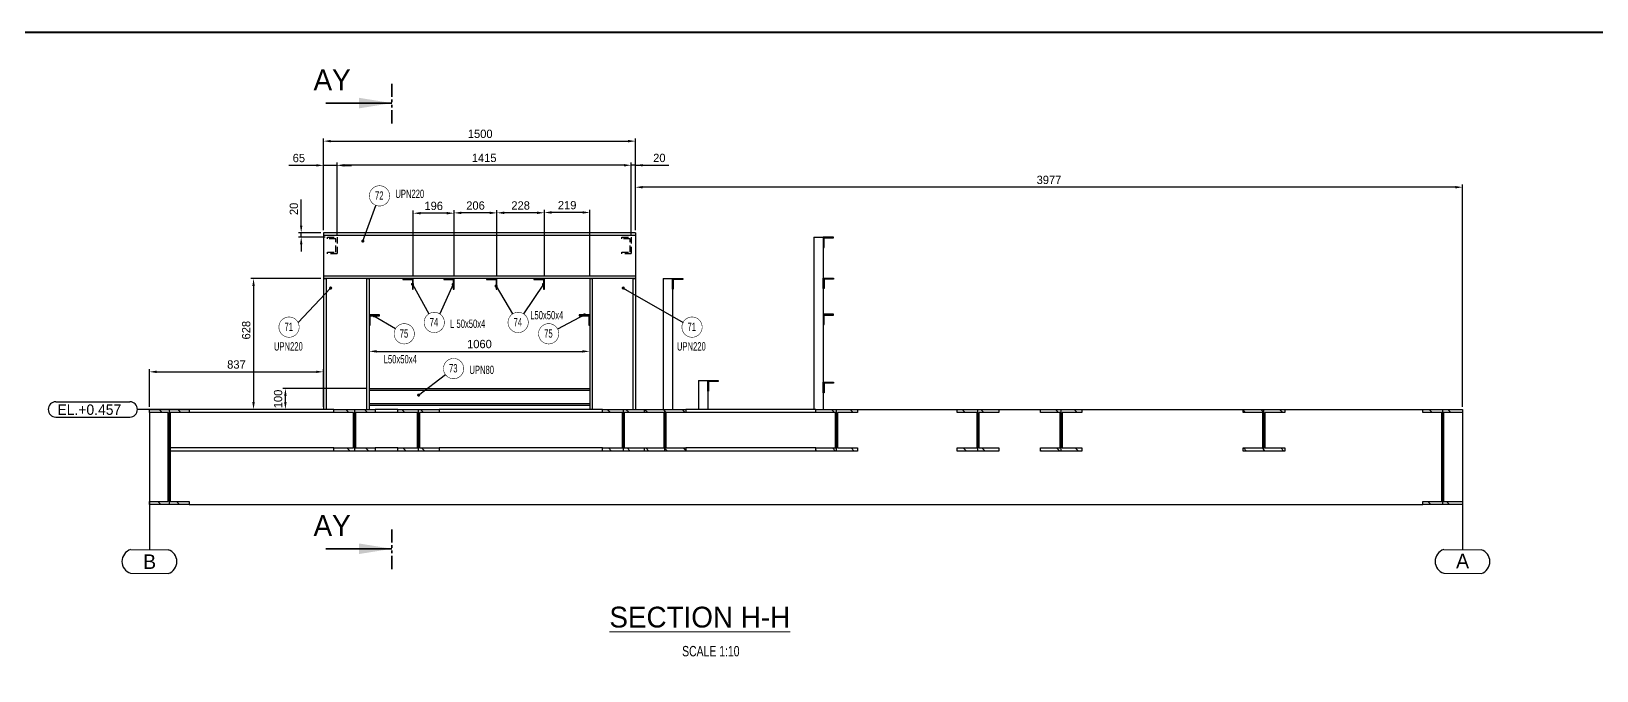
# Model space of a CAD drawing. Header units: millimetres. Extents: x 0 to 16187, y -20471 to 6290.
# Drawn here: x 1579 to 2331, y 4386 to 4693 of the extents above; entities that cross this region are included whole.
import ezdxf
from ezdxf.enums import TextEntityAlignment as Align

# ---------------------------------------------------------------- set-up
doc = ezdxf.new("R2010")
doc.units = ezdxf.units.MM
doc.header["$PDSIZE"] = -1
doc.linetypes.add('HIDDEN', pattern=[9.525, 6.35, -3.175])
doc.linetypes.add('PHANTOM', pattern=[12.7, 6.35, -1.27, 1.27, -1.27, 1.27, -1.27])
doc.layers.add('BORDER1', color=3, linetype='Continuous')
doc.layers.add('BORDER2', color=7, linetype='Continuous')
doc.styles.add('ROMANC', font='ROMANC', dxfattribs={"height": 5})
doc.styles.add('ROMAND-1', font='ic-romand.shx')
doc.styles.add('ROMANS', font='ROMANS.shx', dxfattribs={"width": 0.8})
doc.styles.add('ROMANT', font='ROMANT', dxfattribs={"height": 4})
doc.styles.add('SLDTEXTSTYLE0', font='TXT', dxfattribs={"width": 0.75})
doc.styles.add('SLDTEXTSTYLE2', font='TXT', dxfattribs={"width": 0.686449})
doc.dimstyles.new('AM_ISO', dxfattribs={"dimtxt": 3.5, "dimasz": 3.5, "dimexe": 1, "dimexo": 1, "dimgap": 1.5, "dimtad": 1, "dimdsep": 46, "dimtxsty": 'Standard', "dimcen": 0, "dimclrd": 1, "dimclre": 1, "dimclrt": 1, "dimadec": 0, "dimazin": 2, "dimtp": 0.1, "dimtm": 0.1, "dimtfac": 0.71, "dimtdec": 3, "dimtmove": 0, "dimatfit": 3, "dimfxl": 1, "dimlwd": -1, "dimlwe": -1, "dimarcsym": 1})
doc.dimstyles.new('AM_ISO$7', dxfattribs={"dimtxt": 3.5, "dimasz": 3.5, "dimexe": 1, "dimexo": 1, "dimgap": 1.5, "dimtad": 1, "dimtoh": 1, "dimdsep": 46, "dimtxsty": 'Standard', "dimcen": 0, "dimclrd": 1, "dimclre": 1, "dimclrt": 1, "dimadec": 0, "dimazin": 2, "dimtp": 0.1, "dimtm": 0.1, "dimtfac": 0.71, "dimtdec": 3, "dimtmove": 0, "dimatfit": 3, "dimfxl": 1, "dimlwd": -1, "dimlwe": -1, "dimarcsym": 1})
pattern_1 = [(135, (3636.929, 6860.9096), (-4.490128, -4.490128), [])]

# ---------------------------------------------------------------- blocks, each defined once
blk = doc.blocks.new('*D3370')
at = {"color": 1, "linetype": 'ByBlock'}
for p, q in [((1635.43, 4512.58), (1635.43, 4530.62)), ((1638.93, 4529.37), (1715.63, 4529.37)), ((1719.13, 4512.58), (1719.13, 4530.62))]:
    blk.add_line(p, q, dxfattribs=at)
at = {"color": 1}
for points in [[(1638.93, 4529.95), (1638.93, 4528.79), (1635.43, 4529.37)], [(1715.63, 4528.79), (1715.63, 4529.95), (1719.13, 4529.37)]]:
    blk.add_solid(points, dxfattribs=at)
at = {"layer": 'Defpoints', "color": 0}
for p in [(1719.13, 4529.37), (1635.43, 4511.33), (1719.13, 4511.33)]:
    blk.add_point(p, dxfattribs=at)
at = {"color": 1, "insert": (1677.28, 4532.87), "char_height": 4, "attachment_point": 5}
blk.add_mtext('837', dxfattribs=at)
blk = doc.blocks.new('*D3371')
at = {"color": 1, "linetype": 'ByBlock'}
for p, q in [((1719.13, 4597.38), (1719.13, 4641.44)), ((1722.63, 4640.19), (1865.63, 4640.19)), ((1869.13, 4597.38), (1869.13, 4641.44))]:
    blk.add_line(p, q, dxfattribs=at)
at = {"color": 1}
for points in [[(1722.63, 4640.77), (1722.63, 4639.6), (1719.13, 4640.19)], [(1865.63, 4639.6), (1865.63, 4640.77), (1869.13, 4640.19)]]:
    blk.add_solid(points, dxfattribs=at)
at = {"layer": 'Defpoints', "color": 0}
for p in [(1869.13, 4640.19), (1719.13, 4596.13), (1869.13, 4596.13)]:
    blk.add_point(p, dxfattribs=at)
at = {"color": 1, "insert": (1794.49, 4643.69), "char_height": 4, "attachment_point": 5}
blk.add_mtext('1500', dxfattribs=at)
blk = doc.blocks.new('*D3372')
at = {"color": 1, "linetype": 'ByBlock'}
for p, q in [((1739.88, 4521.33), (1699.57, 4521.33)), ((1700.82, 4514.83), (1700.82, 4517.83)), ((1700.4, 4511.33), (1699.57, 4511.33))]:
    blk.add_line(p, q, dxfattribs=at)
at = {"color": 1}
for points in [[(1701.4, 4517.83), (1700.23, 4517.83), (1700.82, 4521.33)], [(1700.23, 4514.83), (1701.4, 4514.83), (1700.82, 4511.33)]]:
    blk.add_solid(points, dxfattribs=at)
at = {"layer": 'Defpoints', "color": 0}
for p in [(1700.82, 4521.33), (1741.13, 4521.33), (1701.65, 4511.33)]:
    blk.add_point(p, dxfattribs=at)
at = {"color": 1, "insert": (1697.32, 4516.33), "char_height": 4, "attachment_point": 5, "rotation": 90}
blk.add_mtext('100', dxfattribs=at)
blk = doc.blocks.new('*D3373')
at = {"color": 1, "linetype": 'ByBlock'}
for p, q in [((1717.88, 4574.13), (1684.24, 4574.13)), ((1685.49, 4570.63), (1685.49, 4514.83)), ((1717.88, 4511.33), (1684.24, 4511.33))]:
    blk.add_line(p, q, dxfattribs=at)
at = {"color": 1}
for points in [[(1686.08, 4570.63), (1684.91, 4570.63), (1685.49, 4574.13)], [(1684.91, 4514.83), (1686.08, 4514.83), (1685.49, 4511.33)]]:
    blk.add_solid(points, dxfattribs=at)
at = {"layer": 'Defpoints', "color": 0}
for p in [(1719.13, 4574.13), (1685.49, 4511.33), (1719.13, 4511.33)]:
    blk.add_point(p, dxfattribs=at)
at = {"color": 1, "insert": (1681.99, 4549.38), "char_height": 4, "attachment_point": 5, "rotation": 90}
blk.add_mtext('628', dxfattribs=at)
blk = doc.blocks.new('*D3374')
at = {"color": 1, "linetype": 'ByBlock'}
for p, q in [((1741.13, 4540.39), (1741.13, 4537.95)), ((1744.63, 4539.2), (1843.63, 4539.2)), ((1847.13, 4540.52), (1847.13, 4537.95))]:
    blk.add_line(p, q, dxfattribs=at)
at = {"color": 1}
for points in [[(1744.63, 4539.78), (1744.63, 4538.62), (1741.13, 4539.2)], [(1843.63, 4538.62), (1843.63, 4539.78), (1847.13, 4539.2)]]:
    blk.add_solid(points, dxfattribs=at)
at = {"layer": 'Defpoints', "color": 0}
for p in [(1741.13, 4541.64), (1847.13, 4541.77), (1847.13, 4539.2)]:
    blk.add_point(p, dxfattribs=at)
at = {"color": 1, "insert": (1794.13, 4542.7), "char_height": 4, "attachment_point": 5}
blk.add_mtext('1060', dxfattribs=at)
blk = doc.blocks.new('A$7E9318A251333')
at = {"color": 1}
blk.add_line((13.2, 77.37), (13.2, 11.43), dxfattribs=at)
at = {"color": 1, "ltscale": 0.2}
blk.add_line((4.15, 11.48), (22.25, 11.39), dxfattribs=at)
at = {"color": 1, "linetype": 'Continuous', "lineweight": 25}
blk.add_line((4.14, 0.09), (22.29, 0.01), dxfattribs=at)
at = {"color": 1, "ltscale": 0.2}
for centre, radius, start, end in [((5.98, 5.79), 5.98, 107.86898, 252.02455), ((20.4, 5.69), 5.99, 287.96509, 71.9697)]:
    blk.add_arc(centre, radius, start, end, dxfattribs=at)
at = {"color": 1, "linetype": 'Continuous', "lineweight": 25}
blk.add_text('B', height=7, rotation=359.95368, dxfattribs=at).set_placement((10.17, 2.17))
blk = doc.blocks.new('A$7E9318A25A27D')
at = {"color": 1}
blk.add_line((13.2, 77.36), (13.2, 11.43), dxfattribs=at)
at = {"color": 1, "ltscale": 0.2}
blk.add_line((4.15, 11.48), (22.25, 11.39), dxfattribs=at)
at = {"color": 1, "linetype": 'Continuous', "lineweight": 25}
blk.add_line((4.14, 0.09), (22.29, 0.01), dxfattribs=at)
at = {"color": 1, "ltscale": 0.2}
for centre, radius, start, end in [((5.98, 5.79), 5.98, 107.86898, 252.02455), ((20.4, 5.69), 5.99, 287.96509, 71.9697)]:
    blk.add_arc(centre, radius, start, end, dxfattribs=at)
at = {"color": 1, "linetype": 'Continuous', "lineweight": 25}
blk.add_text('A', height=7, rotation=359.95368, dxfattribs=at).set_placement((10.1, 2.5))
blk = doc.blocks.new('A$7E9319A1D3A3DF')
at = {"color": 7, "linetype": 'Continuous', "lineweight": 25}
for p, q in [((3.67, 7.35), (39.25, 7.35)), ((3.67, 0), (39.25, 0))]:
    blk.add_line(p, q, dxfattribs=at)
blk.add_line((94.91, 3.67), (42.92, 3.67))
for centre, start, end in [((3.67, 3.67), 90, 270), ((39.25, 3.67), 270, 90)]:
    blk.add_arc(centre, 3.67, start, end, dxfattribs=at)
blk.add_text('EL.+0.457', height=5, dxfattribs=at).set_placement((4.45, 1.05))
blk = doc.blocks.new('*D3384')
at = {"color": 1, "linetype": 'ByBlock'}
for p, q in [((1869.13, 4597.38), (1869.13, 4619.31)), ((2263.33, 4618.06), (1872.63, 4618.06)), ((2266.83, 4512.58), (2266.83, 4619.31))]:
    blk.add_line(p, q, dxfattribs=at)
at = {"color": 1}
for points in [[(1872.63, 4618.64), (1872.63, 4617.47), (1869.13, 4618.06)], [(2263.33, 4617.47), (2263.33, 4618.64), (2266.83, 4618.06)]]:
    blk.add_solid(points, dxfattribs=at)
at = {"layer": 'Defpoints', "color": 0}
for p in [(1869.13, 4618.06), (1869.13, 4596.13), (2266.83, 4511.33)]:
    blk.add_point(p, dxfattribs=at)
at = {"color": 1, "insert": (2067.98, 4621.56), "char_height": 4, "attachment_point": 5}
blk.add_mtext('3977', dxfattribs=at)
blk = doc.blocks.new('*U609')
at = {"layer": 'BORDER1', "color": 154, "true_color": 0x1859a9, "const_width": 1}
blk.add_lwpolyline([(1.81, 811), (1144, 811), (1144, 0), (0, 0), (0, 811)], close=True, dxfattribs=at)
at = {"layer": 'BORDER2', "flags": 8}
for tag, height, style, p in [('REV-A', 3.24, 'ROMANS', (986.93, 140.25)), ('RE-A', 8.06, 'ROMANT', (1084.63, 7.17))]:
    blk.add_attdef(tag, text='', height=height, dxfattribs=dict(at, style=style)).set_placement(p, align=Align.CENTER)
at = {"layer": 'BORDER2', "style": 'ROMANS', "width": 3.830216}
blk.add_attdef('DATE-A', text='', height=3.24, dxfattribs=at).set_placement((995.51, 140.25), (1008.51, 140.25), align=Align.FIT)
at = {"layer": 'BORDER2'}
for tag, height, style, p in [('DRN-A', 3.24, 'ROMANS', (1018.38, 140.25)), ('CHD-A', 3.24, 'ROMANS', (1032.35, 140.25)), ('APD-A', 3.24, 'ROMANS', (1046.64, 140.25)), ('CONS_CONT_VEND', 4.2, 'ROMANC', (1061.39, 72.83))]:
    blk.add_attdef(tag, text='', height=height, dxfattribs=dict(at, style=style)).set_placement(p, align=Align.CENTER)
at = {"layer": 'BORDER2', "style": 'ROMANS', "width": 0.8}
for tag, p, height in [('1:X', (997.23, 122.55), 3.5), ('LOC', (1042.74, 122.55), 3.5), ('PROJ_NO', (1118.64, 122.55), 3.5), ('CONS_DRG_NO', (1011, 63), 3)]:
    blk.add_attdef(tag, p, '', height=height, dxfattribs=at)
at = {"layer": 'BORDER2', "lineweight": 30, "width": 0.8, "flags": 104}
blk.add_attdef('COMMENTS-A', text='', height=2.2, dxfattribs=at).set_placement((1055.21, 142.07), align=Align.MIDDLE_LEFT)
at = {"layer": 'BORDER2', "style": 'ROMANS', "width": 0.8}
for tag, p in [('PROJECT_TITLE_1', (1061.07, 55.35)), ('PROJECT_TITLE_2', (1061.07, 49.3))]:
    blk.add_attdef(tag, text='', height=3.5, dxfattribs=at).set_placement(p, align=Align.MIDDLE)
at = {"layer": 'BORDER2', "style": 'ROMANT', "width": 0.8}
for tag, p in [('DRG_TITLE_1', (1061.07, 36.31)), ('DRG_TITLE_2', (1061.07, 28.31)), ('DRG_TITLE_3', (1061.07, 20.31))]:
    blk.add_attdef(tag, text='', height=5, dxfattribs=at).set_placement(p, align=Align.CENTER)
at = {"layer": 'BORDER2', "style": 'ROMANT'}
for tag, p in [('AR', (995, 7.17)), ('PA', (1011.74, 7.17)), ('DC', (1028.45, 7.17)), ('TS', (1120.84, 7.17))]:
    blk.add_attdef(tag, p, '', height=8.06, dxfattribs=at)
for tag, p in [('SRNO', (1074.7, 7.17)), ('SH', (1115.8, 7.18))]:
    blk.add_attdef(tag, text='', height=8.06, dxfattribs=at).set_placement(p, align=Align.RIGHT)
at = {"layer": 'BORDER2', "style": 'ROMANS', "flags": 2}
blk.add_attdef('TB_VERSION', text='', height=2, dxfattribs=at).set_placement((1, -1), align=Align.TOP_LEFT)
blk = doc.blocks.new('*D5648')
at = {"color": 1, "linetype": 'ByBlock'}
for p, q in [((1825.33, 4575.38), (1825.33, 4607.17)), ((1847.23, 4575.38), (1847.23, 4607.17)), ((1843.73, 4605.92), (1828.83, 4605.92))]:
    blk.add_line(p, q, dxfattribs=at)
at = {"color": 1}
for points in [[(1828.83, 4606.51), (1828.83, 4605.34), (1825.33, 4605.92)], [(1843.73, 4605.34), (1843.73, 4606.51), (1847.23, 4605.92)]]:
    blk.add_solid(points, dxfattribs=at)
at = {"layer": 'Defpoints', "color": 0}
for p in [(1825.33, 4605.92), (1825.33, 4574.13), (1847.23, 4574.13)]:
    blk.add_point(p, dxfattribs=at)
at = {"color": 1, "insert": (1836.28, 4609.42), "char_height": 4, "attachment_point": 5}
blk.add_mtext('219', dxfattribs=at)
blk = doc.blocks.new('*D5649')
at = {"color": 1, "linetype": 'ByBlock'}
for p, q in [((1802.53, 4575.38), (1802.53, 4607.02)), ((1825.33, 4575.38), (1825.33, 4607.02)), ((1821.83, 4605.77), (1806.03, 4605.77))]:
    blk.add_line(p, q, dxfattribs=at)
at = {"color": 1}
for points in [[(1806.03, 4606.35), (1806.03, 4605.18), (1802.53, 4605.77)], [(1821.83, 4605.18), (1821.83, 4606.35), (1825.33, 4605.77)]]:
    blk.add_solid(points, dxfattribs=at)
at = {"layer": 'Defpoints', "color": 0}
for p in [(1802.53, 4605.77), (1802.53, 4574.13), (1825.33, 4574.13)]:
    blk.add_point(p, dxfattribs=at)
at = {"color": 1, "insert": (1813.93, 4609.27), "char_height": 4, "attachment_point": 5}
blk.add_mtext('228', dxfattribs=at)
blk = doc.blocks.new('*D5650')
at = {"color": 1, "linetype": 'ByBlock'}
for p, q in [((1781.93, 4575.38), (1781.93, 4606.98)), ((1802.53, 4575.38), (1802.53, 4606.98)), ((1799.03, 4605.73), (1785.43, 4605.73))]:
    blk.add_line(p, q, dxfattribs=at)
at = {"color": 1}
for points in [[(1785.43, 4606.31), (1785.43, 4605.14), (1781.93, 4605.73)], [(1799.03, 4605.14), (1799.03, 4606.31), (1802.53, 4605.73)]]:
    blk.add_solid(points, dxfattribs=at)
at = {"layer": 'Defpoints', "color": 0}
for p in [(1781.93, 4605.73), (1781.93, 4574.13), (1802.53, 4574.13)]:
    blk.add_point(p, dxfattribs=at)
at = {"color": 1, "insert": (1792.23, 4609.23), "char_height": 4, "attachment_point": 5}
blk.add_mtext('206', dxfattribs=at)
blk = doc.blocks.new('*D5651')
at = {"color": 1, "linetype": 'ByBlock'}
for p, q in [((1762.33, 4575.38), (1762.33, 4606.82)), ((1781.93, 4575.38), (1781.93, 4606.82)), ((1778.43, 4605.57), (1765.83, 4605.57))]:
    blk.add_line(p, q, dxfattribs=at)
at = {"color": 1}
for points in [[(1765.83, 4606.16), (1765.83, 4604.99), (1762.33, 4605.57)], [(1778.43, 4604.99), (1778.43, 4606.16), (1781.93, 4605.57)]]:
    blk.add_solid(points, dxfattribs=at)
at = {"layer": 'Defpoints', "color": 0}
for p in [(1762.33, 4605.57), (1762.33, 4574.13), (1781.93, 4574.13)]:
    blk.add_point(p, dxfattribs=at)
at = {"color": 1, "insert": (1772.13, 4609.07), "char_height": 4, "attachment_point": 5}
blk.add_mtext('196', dxfattribs=at)
blk = doc.blocks.new('*D5663')
at = {"color": 1, "linetype": 'ByBlock'}
for p, q in [((1867.13, 4595.38), (1867.13, 4629.86)), ((1869.13, 4597.38), (1869.13, 4629.86)), ((1863.63, 4628.61), (1860.13, 4628.61)), ((1869.13, 4628.61), (1867.13, 4628.61)), ((1869.13, 4628.61), (1885.13, 4628.61)), ((1872.63, 4628.61), (1876.13, 4628.61))]:
    blk.add_line(p, q, dxfattribs=at)
at = {"color": 1}
for points in [[(1863.63, 4628.02), (1863.63, 4629.19), (1867.13, 4628.61)], [(1872.63, 4629.19), (1872.63, 4628.02), (1869.13, 4628.61)]]:
    blk.add_solid(points, dxfattribs=at)
at = {"layer": 'Defpoints', "color": 0}
for p in [(1867.13, 4628.61), (1867.13, 4594.13), (1869.13, 4596.13)]:
    blk.add_point(p, dxfattribs=at)
at = {"color": 1, "insert": (1880.63, 4632.11), "char_height": 4, "attachment_point": 5}
blk.add_mtext('20', dxfattribs=at)
blk = doc.blocks.new('*D5664')
at = {"color": 1, "linetype": 'ByBlock'}
for p, q in [((1725.63, 4595.38), (1725.63, 4629.86)), ((1867.13, 4595.38), (1867.13, 4629.86)), ((1863.63, 4628.61), (1729.13, 4628.61))]:
    blk.add_line(p, q, dxfattribs=at)
at = {"color": 1}
for points in [[(1729.13, 4629.19), (1729.13, 4628.02), (1725.63, 4628.61)], [(1863.63, 4628.02), (1863.63, 4629.19), (1867.13, 4628.61)]]:
    blk.add_solid(points, dxfattribs=at)
at = {"layer": 'Defpoints', "color": 0}
for p in [(1725.63, 4628.61), (1725.63, 4594.13), (1867.13, 4594.13)]:
    blk.add_point(p, dxfattribs=at)
at = {"color": 1, "insert": (1796.38, 4632.11), "char_height": 4, "attachment_point": 5}
blk.add_mtext('1415', dxfattribs=at)
blk = doc.blocks.new('*D5665')
at = {"color": 1, "linetype": 'ByBlock'}
for p, q in [((1719.13, 4597.38), (1719.13, 4629.8)), ((1725.63, 4595.38), (1725.63, 4629.8)), ((1715.63, 4628.55), (1702.46, 4628.55)), ((1725.63, 4628.55), (1719.13, 4628.55)), ((1729.13, 4628.55), (1732.63, 4628.55))]:
    blk.add_line(p, q, dxfattribs=at)
at = {"color": 1}
for points in [[(1715.63, 4627.97), (1715.63, 4629.13), (1719.13, 4628.55)], [(1729.13, 4629.13), (1729.13, 4627.97), (1725.63, 4628.55)]]:
    blk.add_solid(points, dxfattribs=at)
at = {"layer": 'Defpoints', "color": 0}
for p in [(1719.13, 4628.55), (1719.13, 4596.13), (1725.63, 4594.13)]:
    blk.add_point(p, dxfattribs=at)
at = {"color": 1, "insert": (1707.3, 4632.05), "char_height": 4, "attachment_point": 5}
blk.add_mtext('65', dxfattribs=at)
blk = doc.blocks.new('*D5666')
at = {"color": 1, "linetype": 'ByBlock'}
for p, q in [((1708.42, 4599.63), (1708.42, 4612.13)), ((1717.88, 4596.13), (1707.17, 4596.13)), ((1719.88, 4594.13), (1707.17, 4594.13)), ((1708.42, 4594.13), (1708.42, 4596.13)), ((1708.42, 4590.63), (1708.42, 4587.13))]:
    blk.add_line(p, q, dxfattribs=at)
at = {"color": 1}
for points in [[(1707.83, 4599.63), (1709, 4599.63), (1708.42, 4596.13)], [(1709, 4590.63), (1707.83, 4590.63), (1708.42, 4594.13)]]:
    blk.add_solid(points, dxfattribs=at)
at = {"layer": 'Defpoints', "color": 0}
for p in [(1708.42, 4596.13), (1719.13, 4596.13), (1721.13, 4594.13)]:
    blk.add_point(p, dxfattribs=at)
at = {"color": 1, "insert": (1704.92, 4607.63), "char_height": 4, "attachment_point": 5, "rotation": 90}
blk.add_mtext('20', dxfattribs=at)

msp = doc.modelspace()

# ---------------------------------------------------------------- hatches: boundary and pattern name
at = {"linetype": 'Continuous', "lineweight": 18}
h = msp.add_hatch(dxfattribs=at)
h.set_pattern_fill('ANSI31', scale=2, angle=90, style=0)
h.set_pattern_definition(pattern_1)
h.paths.add_polyline_path([(1891.9299, 4574.12735), (1886.9299, 4574.12735), (1886.9299, 4569.12735), (1887.3299, 4569.12735), (1887.3299, 4573.72735), (1891.9299, 4573.72735)], flags=0)
h = msp.add_hatch(dxfattribs=at)
h.set_pattern_fill('ANSI31', scale=2, angle=90, style=0)
h.set_pattern_definition(pattern_1)
h.paths.add_polyline_path([(1964.4299, 4574.32735), (1959.4299, 4574.32735), (1959.4299, 4569.32735), (1959.8299, 4569.32735), (1959.8299, 4573.92735), (1964.4299, 4573.92735)], flags=0)
h = msp.add_hatch(dxfattribs=at)
h.set_pattern_fill('ANSI31', scale=2, angle=90, style=0)
h.set_pattern_definition(pattern_1)
h.paths.add_polyline_path([(1908.9299, 4525.12735), (1903.9299, 4525.12735), (1903.9299, 4520.12735), (1904.3299, 4520.12735), (1904.3299, 4524.72735), (1908.9299, 4524.72735)], flags=0)
h = msp.add_hatch(dxfattribs=at)
h.set_pattern_fill('ANSI31', scale=2, angle=90, style=0)
h.set_pattern_definition(pattern_1)
h.paths.add_polyline_path([(1964.4299, 4524.32735), (1959.4299, 4524.32735), (1959.4299, 4519.32735), (1959.8299, 4519.32735), (1959.8299, 4523.92735), (1964.4299, 4523.92735)], flags=0)
h = msp.add_hatch(dxfattribs=at)
h.set_pattern_fill('ANSI31', scale=2, angle=90, style=0)
h.set_pattern_definition(pattern_1)
h.paths.add_polyline_path([(1635.4299, 4465.62735), (1644.9499, 4465.62735), (1644.9499, 4511.32735), (1635.4299, 4511.32735), (1635.4299, 4509.87735), (1644.4999, 4509.87735), (1644.4999, 4467.07735), (1635.4299, 4467.07735)], flags=0)
h = msp.add_hatch(dxfattribs=at)
h.set_pattern_fill('ANSI31', scale=2, angle=90, style=0)
h.set_pattern_definition(pattern_1)
h.paths.add_polyline_path([(1654.4699, 4465.62735), (1654.4699, 4467.07735), (1645.3999, 4467.07735), (1645.3999, 4509.87735), (1654.4699, 4509.87735), (1654.4699, 4511.32735), (1644.9499, 4511.32735), (1644.9499, 4465.62735)], flags=0)
h = msp.add_hatch(dxfattribs=at)
h.set_pattern_fill('ANSI31', scale=2, angle=90, style=0)
h.set_pattern_definition(pattern_1)
h.paths.add_polyline_path([(1724.0299, 4491.32735), (1734.0299, 4491.32735), (1734.0299, 4511.32735), (1724.0299, 4511.32735), (1724.0299, 4509.82735), (1733.5799, 4509.82735), (1733.5799, 4492.82735), (1724.0299, 4492.82735)], flags=0)
h = msp.add_hatch(dxfattribs=at)
h.set_pattern_fill('ANSI31', scale=2, angle=90, style=0)
h.set_pattern_definition(pattern_1)
h.paths.add_polyline_path([(1734.0299, 4491.32735), (1744.0299, 4491.32735), (1744.0299, 4492.82735), (1734.4799, 4492.82735), (1734.4799, 4509.82735), (1744.0299, 4509.82735), (1744.0299, 4511.32735), (1734.0299, 4511.32735)], flags=0)
h = msp.add_hatch(dxfattribs=at)
h.set_pattern_fill('ANSI31', scale=2, angle=90, style=0)
h.set_pattern_definition(pattern_1)
h.paths.add_polyline_path([(1764.3799, 4509.82735), (1764.3799, 4492.82735), (1754.8299, 4492.82735), (1754.8299, 4491.32735), (1764.8299, 4491.32735), (1764.8299, 4511.32735), (1754.8299, 4511.32735), (1754.8299, 4509.82735)], flags=0)
h = msp.add_hatch(dxfattribs=at)
h.set_pattern_fill('ANSI31', scale=2, angle=90, style=0)
h.set_pattern_definition(pattern_1)
h.paths.add_polyline_path([(1774.8299, 4511.32735), (1764.8299, 4511.32735), (1764.8299, 4491.32735), (1774.8299, 4491.32735), (1774.8299, 4492.82735), (1765.2799, 4492.82735), (1765.2799, 4509.82735), (1774.8299, 4509.82735)], flags=0)
h = msp.add_hatch(dxfattribs=at)
h.set_pattern_fill('ANSI31', scale=2, angle=90, style=0)
h.set_pattern_definition(pattern_1)
h.paths.add_polyline_path([(1853.3299, 4491.32735), (1863.3299, 4491.32735), (1863.3299, 4511.32735), (1853.3299, 4511.32735), (1853.3299, 4509.82735), (1862.8799, 4509.82735), (1862.8799, 4492.82735), (1853.3299, 4492.82735)], flags=0)
h = msp.add_hatch(dxfattribs=at)
h.set_pattern_fill('ANSI31', scale=2, angle=90, style=0)
h.set_pattern_definition(pattern_1)
h.paths.add_polyline_path([(1863.3299, 4511.32735), (1863.3299, 4491.32735), (1873.3299, 4491.32735), (1873.3299, 4492.82735), (1863.7799, 4492.82735), (1863.7799, 4509.82735), (1873.3299, 4509.82735), (1873.3299, 4511.32735)], flags=0)
h = msp.add_hatch(dxfattribs=at)
h.set_pattern_fill('ANSI31', scale=2, angle=90, style=0)
h.set_pattern_definition(pattern_1)
h.paths.add_polyline_path([(1882.8799, 4509.82735), (1882.8799, 4492.82735), (1873.3299, 4492.82735), (1873.3299, 4491.32735), (1883.3299, 4491.32735), (1883.3299, 4511.32735), (1873.3299, 4511.32735), (1873.3299, 4509.82735)], flags=0)
h = msp.add_hatch(dxfattribs=at)
h.set_pattern_fill('ANSI31', scale=2, angle=90, style=0)
h.set_pattern_definition(pattern_1)
h.paths.add_polyline_path([(1893.3299, 4511.32735), (1883.3299, 4511.32735), (1883.3299, 4491.32735), (1893.3299, 4491.32735), (1893.3299, 4492.82735), (1883.7799, 4492.82735), (1883.7799, 4509.82735), (1893.3299, 4509.82735)], flags=0)
h = msp.add_hatch(dxfattribs=at)
h.set_pattern_fill('ANSI31', scale=2, angle=90, style=0)
h.set_pattern_definition(pattern_1)
h.paths.add_polyline_path([(1965.3799, 4509.82735), (1965.3799, 4492.82735), (1955.8299, 4492.82735), (1955.8299, 4491.32735), (1965.8299, 4491.32735), (1965.8299, 4511.32735), (1955.8299, 4511.32735), (1955.8299, 4509.82735)], flags=0)
h = msp.add_hatch(dxfattribs=at)
h.set_pattern_fill('ANSI31', scale=2, angle=90, style=0)
h.set_pattern_definition(pattern_1)
h.paths.add_polyline_path([(1975.8299, 4511.32735), (1965.8299, 4511.32735), (1965.8299, 4491.32735), (1975.8299, 4491.32735), (1975.8299, 4492.82735), (1966.2799, 4492.82735), (1966.2799, 4509.82735), (1975.8299, 4509.82735)], flags=0)
h = msp.add_hatch(dxfattribs=at)
h.set_pattern_fill('ANSI31', scale=2, angle=90, style=0)
h.set_pattern_definition(pattern_1)
h.paths.add_polyline_path([(2023.8299, 4509.82735), (2033.3799, 4509.82735), (2033.3799, 4492.82735), (2023.8299, 4492.82735), (2023.8299, 4491.32735), (2033.8299, 4491.32735), (2033.8299, 4511.32735), (2023.8299, 4511.32735)], flags=0)
h = msp.add_hatch(dxfattribs=at)
h.set_pattern_fill('ANSI31', scale=2, angle=90, style=0)
h.set_pattern_definition(pattern_1)
h.paths.add_polyline_path([(2033.8299, 4491.32735), (2043.8299, 4491.32735), (2043.8299, 4492.82735), (2034.2799, 4492.82735), (2034.2799, 4509.82735), (2043.8299, 4509.82735), (2043.8299, 4511.32735), (2033.8299, 4511.32735)], flags=0)
h = msp.add_hatch(dxfattribs=at)
h.set_pattern_fill('ANSI31', scale=2, angle=90, style=0)
h.set_pattern_definition(pattern_1)
h.paths.add_polyline_path([(2073.3799, 4509.82735), (2073.3799, 4492.82735), (2063.8299, 4492.82735), (2063.8299, 4491.32735), (2073.8299, 4491.32735), (2073.8299, 4511.32735), (2063.8299, 4511.32735), (2063.8299, 4509.82735)], flags=0)
h = msp.add_hatch(dxfattribs=at)
h.set_pattern_fill('ANSI31', scale=2, angle=90, style=0)
h.set_pattern_definition(pattern_1)
h.paths.add_polyline_path([(2083.8299, 4511.32735), (2073.8299, 4511.32735), (2073.8299, 4491.32735), (2083.8299, 4491.32735), (2083.8299, 4492.82735), (2074.2799, 4492.82735), (2074.2799, 4509.82735), (2083.8299, 4509.82735)], flags=0)
h = msp.add_hatch(dxfattribs=at)
h.set_pattern_fill('ANSI31', scale=2, angle=90, style=0)
h.set_pattern_definition(pattern_1)
h.paths.add_polyline_path([(2161.3299, 4509.82735), (2170.8799, 4509.82735), (2170.8799, 4492.82735), (2161.3299, 4492.82735), (2161.3299, 4491.32735), (2171.3299, 4491.32735), (2171.3299, 4511.32735), (2161.3299, 4511.32735)], flags=0)
h = msp.add_hatch(dxfattribs=at)
h.set_pattern_fill('ANSI31', scale=2, angle=90, style=0)
h.set_pattern_definition(pattern_1)
h.paths.add_polyline_path([(2171.3299, 4491.32735), (2181.3299, 4491.32735), (2181.3299, 4492.82735), (2171.7799, 4492.82735), (2171.7799, 4509.82735), (2181.3299, 4509.82735), (2181.3299, 4511.32735), (2171.3299, 4511.32735)], flags=0)
h = msp.add_hatch(dxfattribs=at)
h.set_pattern_fill('ANSI31', scale=2, angle=90, style=0)
h.set_pattern_definition(pattern_1)
h.paths.add_polyline_path([(2247.7899, 4467.07735), (2247.7899, 4465.62735), (2257.3099, 4465.62735), (2257.3099, 4511.32735), (2247.7899, 4511.32735), (2247.7899, 4509.87735), (2256.8599, 4509.87735), (2256.8599, 4467.07735)], flags=0)
h = msp.add_hatch(dxfattribs=at)
h.set_pattern_fill('ANSI31', scale=2, angle=90, style=0)
h.set_pattern_definition(pattern_1)
h.paths.add_polyline_path([(2257.3099, 4465.62735), (2266.8299, 4465.62735), (2266.8299, 4467.07735), (2257.7599, 4467.07735), (2257.7599, 4509.87735), (2266.8299, 4509.87735), (2266.8299, 4511.32735), (2257.3099, 4511.32735)], flags=0)

# ---------------------------------------------------------------- linework, layer by layer
at = {"color": 7, "linetype": 'PHANTOM', "lineweight": 35}
for p, q in [((1752.06593, 4667.76756), (1752.06593, 4648.202)), ((1752.06593, 4453.67192), (1752.06593, 4434.10637))]:
    msp.add_line(p, q, dxfattribs=at)
at = {"color": 7, "linetype": 'Continuous', "lineweight": 35}
for p, q in [((1720.31593, 4658.47172), (1752.06593, 4658.47172)), ((1720.31593, 4444.37609), (1752.06593, 4444.37609))]:
    msp.add_line(p, q, dxfattribs=at)
at = {"color": 7, "linetype": 'Continuous', "lineweight": 25}
for p, q in [((1869.1299, 4596.12735), (1719.1299, 4596.12735)), ((1719.1299, 4596.12735), (1719.1299, 4594.87735)), ((1869.1299, 4594.87735), (1719.1299, 4594.87735)), ((1719.1299, 4594.87735), (1719.1299, 4575.37735)), ((1869.1299, 4596.12735), (1869.1299, 4594.87735)), ((1869.1299, 4594.87735), (1869.1299, 4575.37735)), ((1954.9299, 4594.12735), (1959.4299, 4594.12735)), ((1954.9299, 4594.12735), (1954.9299, 4511.32735)), ((1959.4299, 4594.12735), (1959.4299, 4589.12735)), ((1964.4299, 4594.12735), (1959.4299, 4594.12735)), ((1959.4299, 4594.12735), (1959.4299, 4574.32735)), ((1959.8299, 4593.72735), (1964.4299, 4593.72735)), ((1959.8299, 4589.12735), (1959.8299, 4593.72735)), ((1964.4299, 4593.72735), (1964.4299, 4594.12735)), ((1959.4299, 4589.12735), (1959.8299, 4589.12735)), ((1869.1299, 4575.37735), (1719.1299, 4575.37735)), ((1719.1299, 4575.37735), (1719.1299, 4574.12735)), ((1757.3299, 4574.12735), (1719.1299, 4574.12735)), ((1719.1299, 4574.12735), (1720.3799, 4574.12735)), ((1719.1299, 4574.12735), (1719.1299, 4511.32735)), ((1720.3799, 4574.12735), (1720.3799, 4511.32735)), ((1739.8799, 4574.12735), (1739.8799, 4511.32735)), ((1739.8799, 4574.12735), (1741.1299, 4574.12735)), ((1741.1299, 4574.12735), (1741.1299, 4511.32735)), ((1757.3299, 4574.12735), (1757.3299, 4573.72735)), ((1762.3299, 4574.12735), (1757.3299, 4574.12735)), ((1757.3299, 4573.72735), (1761.9299, 4573.72735)), ((1761.9299, 4573.72735), (1761.9299, 4569.12735)), ((1761.9299, 4569.12735), (1762.3299, 4569.12735)), ((1762.3299, 4569.12735), (1762.3299, 4574.12735)), ((1776.9299, 4574.12735), (1762.3299, 4574.12735)), ((1776.9299, 4574.12735), (1776.9299, 4573.72735)), ((1781.9299, 4574.12735), (1776.9299, 4574.12735)), ((1776.9299, 4573.72735), (1781.5299, 4573.72735)), ((1781.5299, 4573.72735), (1781.5299, 4569.12735)), ((1781.5299, 4569.12735), (1781.9299, 4569.12735)), ((1781.9299, 4569.12735), (1781.9299, 4574.12735)), ((1797.5299, 4574.12735), (1781.9299, 4574.12735)), ((1797.5299, 4574.12735), (1797.5299, 4573.72735)), ((1802.5299, 4574.12735), (1797.5299, 4574.12735)), ((1797.5299, 4573.72735), (1802.1299, 4573.72735)), ((1802.1299, 4573.72735), (1802.1299, 4569.12735)), ((1802.1299, 4569.12735), (1802.5299, 4569.12735)), ((1802.5299, 4569.12735), (1802.5299, 4574.12735)), ((1820.3299, 4574.12735), (1802.5299, 4574.12735)), ((1820.3299, 4574.12735), (1820.3299, 4573.72735)), ((1825.3299, 4574.12735), (1820.3299, 4574.12735)), ((1820.3299, 4573.72735), (1824.9299, 4573.72735)), ((1824.9299, 4573.72735), (1824.9299, 4569.12735)), ((1824.9299, 4569.12735), (1825.3299, 4569.12735)), ((1825.3299, 4569.12735), (1825.3299, 4574.12735)), ((1869.1299, 4574.12735), (1825.3299, 4574.12735)), ((1847.1299, 4574.12735), (1847.1299, 4511.32735)), ((1847.1299, 4574.12735), (1848.3799, 4574.12735)), ((1848.3799, 4574.12735), (1848.3799, 4511.32735)), ((1867.8799, 4574.12735), (1867.8799, 4511.32735)), ((1867.8799, 4574.12735), (1869.1299, 4574.12735)), ((1869.1299, 4575.37735), (1869.1299, 4574.12735)), ((1869.1299, 4574.12735), (1869.1299, 4511.32735)), ((1882.4299, 4574.12735), (1882.4299, 4511.32735)), ((1882.4299, 4574.12735), (1886.9299, 4574.12735)), ((1886.9299, 4569.12735), (1886.9299, 4574.12735)), ((1886.9299, 4574.12735), (1891.9299, 4574.12735)), ((1887.3299, 4569.12735), (1886.9299, 4569.12735)), ((1886.9299, 4569.12735), (1886.9299, 4511.32735)), ((1891.9299, 4573.72735), (1887.3299, 4573.72735)), ((1887.3299, 4573.72735), (1887.3299, 4569.12735)), ((1891.9299, 4574.12735), (1891.9299, 4573.72735)), ((1959.4299, 4574.32735), (1964.4299, 4574.32735)), ((1959.4299, 4569.32735), (1959.4299, 4574.32735)), ((1959.8299, 4569.32735), (1959.4299, 4569.32735)), ((1959.4299, 4569.32735), (1959.4299, 4524.32735)), ((1964.4299, 4573.92735), (1959.8299, 4573.92735)), ((1959.8299, 4573.92735), (1959.8299, 4569.32735)), ((1964.4299, 4574.32735), (1964.4299, 4573.92735)), ((1741.1299, 4556.72735), (1741.1299, 4551.72735)), ((1746.1299, 4556.72735), (1741.1299, 4556.72735)), ((1741.5299, 4556.32735), (1746.1299, 4556.32735)), ((1741.5299, 4551.72735), (1741.5299, 4556.32735)), ((1746.1299, 4556.32735), (1746.1299, 4556.72735)), ((1842.1299, 4556.72735), (1842.1299, 4556.32735)), ((1847.1299, 4556.72735), (1842.1299, 4556.72735)), ((1842.1299, 4556.32735), (1846.7299, 4556.32735)), ((1846.7299, 4556.32735), (1846.7299, 4551.72735)), ((1847.1299, 4551.72735), (1847.1299, 4556.72735)), ((1959.4299, 4557.02735), (1959.4299, 4552.02735)), ((1964.4299, 4557.02735), (1959.4299, 4557.02735)), ((1959.8299, 4556.62735), (1964.4299, 4556.62735)), ((1959.8299, 4552.02735), (1959.8299, 4556.62735)), ((1964.4299, 4556.62735), (1964.4299, 4557.02735)), ((1741.1299, 4551.72735), (1741.5299, 4551.72735)), ((1846.7299, 4551.72735), (1847.1299, 4551.72735)), ((1959.4299, 4552.02735), (1959.8299, 4552.02735)), ((1899.4299, 4525.12735), (1899.4299, 4511.32735)), ((1899.4299, 4525.12735), (1903.9299, 4525.12735)), ((1903.9299, 4520.12735), (1903.9299, 4525.12735)), ((1903.9299, 4525.12735), (1908.9299, 4525.12735)), ((1908.9299, 4524.72735), (1904.3299, 4524.72735)), ((1904.3299, 4524.72735), (1904.3299, 4520.12735)), ((1908.9299, 4525.12735), (1908.9299, 4524.72735)), ((1959.4299, 4519.32735), (1959.4299, 4524.32735)), ((1959.4299, 4524.32735), (1964.4299, 4524.32735)), ((1959.8299, 4523.92735), (1959.8299, 4519.32735)), ((1964.4299, 4523.92735), (1959.8299, 4523.92735)), ((1964.4299, 4524.32735), (1964.4299, 4523.92735)), ((1741.1299, 4521.32735), (1847.1299, 4521.32735)), ((1741.1299, 4520.52735), (1847.1299, 4520.52735)), ((1904.3299, 4520.12735), (1903.9299, 4520.12735)), ((1903.9299, 4520.12735), (1903.9299, 4511.32735)), ((1959.8299, 4519.32735), (1959.4299, 4519.32735)), ((1959.4299, 4519.32735), (1959.4299, 4511.32735)), ((1635.4299, 4509.87735), (1635.4299, 4511.32735)), ((1635.4299, 4511.32735), (1644.9499, 4511.32735)), ((1644.4999, 4509.87735), (1635.4299, 4509.87735)), ((1644.4999, 4467.07735), (1644.4999, 4509.87735)), ((1644.9499, 4511.32735), (1644.9499, 4465.62735)), ((1644.9499, 4511.32735), (1654.4699, 4511.32735)), ((1654.4699, 4509.87735), (1645.3999, 4509.87735)), ((1645.3999, 4509.87735), (1645.3999, 4467.07735)), ((1654.4699, 4509.82735), (1645.3999, 4509.82735)), ((1654.4699, 4511.32735), (1654.4699, 4509.87735)), ((1724.0299, 4511.32735), (1654.4699, 4511.32735)), ((1654.4699, 4509.82735), (1654.4699, 4509.87735)), ((1724.0299, 4509.82735), (1654.4699, 4509.82735)), ((1724.0299, 4509.82735), (1724.0299, 4511.32735)), ((1724.0299, 4511.32735), (1734.0299, 4511.32735)), ((1733.5799, 4509.82735), (1724.0299, 4509.82735)), ((1733.5799, 4492.82735), (1733.5799, 4509.82735)), ((1734.0299, 4511.32735), (1734.0299, 4491.32735)), ((1734.0299, 4511.32735), (1744.0299, 4511.32735)), ((1744.0299, 4509.82735), (1734.4799, 4509.82735)), ((1734.4799, 4509.82735), (1734.4799, 4492.82735)), ((1741.1299, 4514.12735), (1847.1299, 4514.12735)), ((1741.1299, 4513.32735), (1847.1299, 4513.32735)), ((1744.0299, 4511.32735), (1744.0299, 4509.82735)), ((1754.8299, 4511.32735), (1744.0299, 4511.32735)), ((1754.8299, 4509.82735), (1744.0299, 4509.82735)), ((1754.8299, 4509.82735), (1754.8299, 4511.32735)), ((1754.8299, 4511.32735), (1764.8299, 4511.32735)), ((1764.3799, 4509.82735), (1754.8299, 4509.82735)), ((1764.3799, 4492.82735), (1764.3799, 4509.82735)), ((1764.8299, 4511.32735), (1774.8299, 4511.32735)), ((1764.8299, 4491.32735), (1764.8299, 4511.32735)), ((1774.8299, 4509.82735), (1765.2799, 4509.82735)), ((1765.2799, 4509.82735), (1765.2799, 4492.82735)), ((1774.8299, 4511.32735), (1774.8299, 4509.82735)), ((1853.3299, 4511.32735), (1774.8299, 4511.32735)), ((1853.3299, 4509.82735), (1774.8299, 4509.82735)), ((1853.3299, 4509.82735), (1853.3299, 4511.32735)), ((1853.3299, 4511.32735), (1863.3299, 4511.32735)), ((1862.8799, 4509.82735), (1853.3299, 4509.82735)), ((1862.8799, 4492.82735), (1862.8799, 4509.82735)), ((1863.3299, 4511.32735), (1873.3299, 4511.32735)), ((1863.3299, 4491.32735), (1863.3299, 4511.32735)), ((1873.3299, 4509.82735), (1863.7799, 4509.82735)), ((1863.7799, 4509.82735), (1863.7799, 4492.82735)), ((1873.3299, 4511.32735), (1873.3299, 4509.82735)), ((1873.3299, 4511.32735), (1883.3299, 4511.32735)), ((1882.8799, 4509.82735), (1873.3299, 4509.82735)), ((1882.8799, 4492.82735), (1882.8799, 4509.82735)), ((1883.3299, 4491.32735), (1883.3299, 4511.32735)), ((1883.3299, 4511.32735), (1893.3299, 4511.32735)), ((1893.3299, 4509.82735), (1883.7799, 4509.82735)), ((1883.7799, 4509.82735), (1883.7799, 4492.82735)), ((1893.3299, 4511.32735), (1893.3299, 4509.82735)), ((1955.8299, 4511.32735), (1893.3299, 4511.32735)), ((1955.8299, 4509.82735), (1893.3299, 4509.82735)), ((1955.8299, 4509.82735), (1955.8299, 4511.32735)), ((1955.8299, 4511.32735), (1965.8299, 4511.32735)), ((1965.3799, 4509.82735), (1955.8299, 4509.82735)), ((1965.3799, 4492.82735), (1965.3799, 4509.82735)), ((1965.8299, 4491.32735), (1965.8299, 4511.32735)), ((1965.8299, 4511.32735), (1975.8299, 4511.32735)), ((1975.8299, 4509.82735), (1966.2799, 4509.82735)), ((1966.2799, 4509.82735), (1966.2799, 4492.82735)), ((1975.8299, 4511.32735), (1975.8299, 4509.82735)), ((2023.8299, 4509.82735), (2023.8299, 4511.32735)), ((2023.8299, 4511.32735), (2033.8299, 4511.32735)), ((2033.3799, 4509.82735), (2023.8299, 4509.82735)), ((2033.3799, 4492.82735), (2033.3799, 4509.82735)), ((2033.8299, 4491.32735), (2033.8299, 4511.32735)), ((2033.8299, 4511.32735), (2043.8299, 4511.32735)), ((2043.8299, 4509.82735), (2034.2799, 4509.82735)), ((2034.2799, 4509.82735), (2034.2799, 4492.82735)), ((2043.8299, 4511.32735), (2043.8299, 4509.82735)), ((2063.8299, 4509.82735), (2063.8299, 4511.32735)), ((2063.8299, 4511.32735), (2073.8299, 4511.32735)), ((2073.3799, 4509.82735), (2063.8299, 4509.82735)), ((2073.3799, 4492.82735), (2073.3799, 4509.82735)), ((2073.8299, 4491.32735), (2073.8299, 4511.32735)), ((2073.8299, 4511.32735), (2083.8299, 4511.32735)), ((2083.8299, 4509.82735), (2074.2799, 4509.82735)), ((2074.2799, 4509.82735), (2074.2799, 4492.82735)), ((2083.8299, 4511.32735), (2083.8299, 4509.82735)), ((2161.3299, 4509.82735), (2161.3299, 4511.32735)), ((2161.3299, 4511.32735), (2171.3299, 4511.32735)), ((2170.8799, 4509.82735), (2161.3299, 4509.82735)), ((2170.8799, 4492.82735), (2170.8799, 4509.82735)), ((2171.3299, 4511.32735), (2181.3299, 4511.32735)), ((2171.3299, 4491.32735), (2171.3299, 4511.32735)), ((2181.3299, 4509.82735), (2171.7799, 4509.82735)), ((2171.7799, 4509.82735), (2171.7799, 4492.82735)), ((2181.3299, 4511.32735), (2181.3299, 4509.82735)), ((2247.7899, 4509.87735), (2247.7899, 4511.32735)), ((2247.7899, 4511.32735), (2257.3099, 4511.32735)), ((2256.8599, 4509.87735), (2247.7899, 4509.87735)), ((2256.8599, 4467.07735), (2256.8599, 4509.87735)), ((2257.3099, 4465.62735), (2257.3099, 4511.32735)), ((2257.3099, 4511.32735), (2266.8299, 4511.32735)), ((2266.8299, 4509.87735), (2257.7599, 4509.87735)), ((2257.7599, 4509.87735), (2257.7599, 4467.07735)), ((2266.8299, 4511.32735), (2266.8299, 4509.87735)), ((1724.0299, 4492.82735), (1645.3999, 4492.82735)), ((1724.0299, 4491.32735), (1645.3999, 4491.32735)), ((1724.0299, 4491.32735), (1724.0299, 4492.82735)), ((1724.0299, 4492.82735), (1733.5799, 4492.82735)), ((1734.0299, 4491.32735), (1724.0299, 4491.32735)), ((1744.0299, 4491.32735), (1734.0299, 4491.32735)), ((1734.4799, 4492.82735), (1744.0299, 4492.82735)), ((1744.0299, 4492.82735), (1744.0299, 4491.32735)), ((1754.8299, 4492.82735), (1744.0299, 4492.82735)), ((1754.8299, 4491.32735), (1744.0299, 4491.32735)), ((1754.8299, 4491.32735), (1754.8299, 4492.82735)), ((1754.8299, 4492.82735), (1764.3799, 4492.82735)), ((1764.8299, 4491.32735), (1754.8299, 4491.32735)), ((1774.8299, 4491.32735), (1764.8299, 4491.32735)), ((1765.2799, 4492.82735), (1774.8299, 4492.82735)), ((1774.8299, 4492.82735), (1774.8299, 4491.32735)), ((1853.3299, 4492.82735), (1774.8299, 4492.82735)), ((1853.3299, 4491.32735), (1774.8299, 4491.32735)), ((1853.3299, 4491.32735), (1853.3299, 4492.82735)), ((1853.3299, 4492.82735), (1862.8799, 4492.82735)), ((1863.3299, 4491.32735), (1853.3299, 4491.32735)), ((1873.3299, 4491.32735), (1863.3299, 4491.32735)), ((1863.7799, 4492.82735), (1873.3299, 4492.82735)), ((1873.3299, 4492.82735), (1873.3299, 4491.32735)), ((1873.3299, 4492.82735), (1882.8799, 4492.82735)), ((1883.3299, 4491.32735), (1873.3299, 4491.32735)), ((1893.3299, 4491.32735), (1883.3299, 4491.32735)), ((1883.7799, 4492.82735), (1893.3299, 4492.82735)), ((1893.3299, 4492.82735), (1893.3299, 4491.32735)), ((1955.8299, 4492.82735), (1893.3299, 4492.82735)), ((1955.8299, 4491.32735), (1893.3299, 4491.32735)), ((1955.8299, 4491.32735), (1955.8299, 4492.82735)), ((1955.8299, 4492.82735), (1965.3799, 4492.82735)), ((1965.8299, 4491.32735), (1955.8299, 4491.32735)), ((1975.8299, 4491.32735), (1965.8299, 4491.32735)), ((1966.2799, 4492.82735), (1975.8299, 4492.82735)), ((1975.8299, 4492.82735), (1975.8299, 4491.32735)), ((2023.8299, 4491.32735), (2023.8299, 4492.82735)), ((2023.8299, 4492.82735), (2033.3799, 4492.82735)), ((2033.8299, 4491.32735), (2023.8299, 4491.32735)), ((2043.8299, 4491.32735), (2033.8299, 4491.32735)), ((2034.2799, 4492.82735), (2043.8299, 4492.82735)), ((2043.8299, 4492.82735), (2043.8299, 4491.32735)), ((2063.8299, 4491.32735), (2063.8299, 4492.82735)), ((2063.8299, 4492.82735), (2073.3799, 4492.82735)), ((2073.8299, 4491.32735), (2063.8299, 4491.32735)), ((2083.8299, 4491.32735), (2073.8299, 4491.32735)), ((2074.2799, 4492.82735), (2083.8299, 4492.82735)), ((2083.8299, 4492.82735), (2083.8299, 4491.32735)), ((2161.3299, 4492.82735), (2170.8799, 4492.82735)), ((2161.3299, 4491.32735), (2161.3299, 4492.82735)), ((2171.3299, 4491.32735), (2161.3299, 4491.32735)), ((2181.3299, 4491.32735), (2171.3299, 4491.32735)), ((2171.7799, 4492.82735), (2181.3299, 4492.82735)), ((2181.3299, 4492.82735), (2181.3299, 4491.32735)), ((1635.4299, 4467.07735), (1644.4999, 4467.07735)), ((1635.4299, 4465.62735), (1635.4299, 4467.07735)), ((1644.9499, 4465.62735), (1635.4299, 4465.62735)), ((1654.4699, 4465.62735), (1644.9499, 4465.62735)), ((1645.3999, 4467.07735), (1654.4699, 4467.07735)), ((1654.4699, 4467.07735), (1654.4699, 4465.62735)), ((2247.7899, 4467.07735), (2256.8599, 4467.07735)), ((2247.7899, 4465.62735), (2247.7899, 4467.07735)), ((2257.3099, 4465.62735), (2247.7899, 4465.62735)), ((2266.8299, 4465.62735), (2257.3099, 4465.62735)), ((2257.7599, 4467.07735), (2266.8299, 4467.07735)), ((2266.8299, 4467.07735), (2266.8299, 4465.62735))]:
    msp.add_line(p, q, dxfattribs=at)
at = {"color": 2, "linetype": 'HIDDEN', "ltscale": 0.5}
for p, q in [((1721.1299, 4593.32735), (1721.1299, 4594.12735)), ((1721.1299, 4594.12735), (1725.6299, 4594.12735)), ((1725.0299, 4593.32735), (1721.1299, 4593.32735)), ((1725.0299, 4586.92735), (1725.0299, 4593.32735)), ((1725.6299, 4594.12735), (1725.6299, 4586.12735)), ((1862.6299, 4593.32735), (1862.6299, 4594.12735)), ((1862.6299, 4594.12735), (1867.1299, 4594.12735)), ((1866.5299, 4593.32735), (1862.6299, 4593.32735)), ((1866.5299, 4586.92735), (1866.5299, 4593.32735)), ((1867.1299, 4594.12735), (1867.1299, 4586.12735)), ((1721.1299, 4586.92735), (1725.0299, 4586.92735)), ((1721.1299, 4586.12735), (1721.1299, 4586.92735)), ((1725.6299, 4586.12735), (1721.1299, 4586.12735)), ((1862.6299, 4586.92735), (1866.5299, 4586.92735)), ((1862.6299, 4586.12735), (1862.6299, 4586.92735)), ((1867.1299, 4586.12735), (1862.6299, 4586.12735))]:
    msp.add_line(p, q, dxfattribs=at)
for p, q in [((1975.8299, 4511.32735), (2247.7899, 4511.32735)), ((1654.4699, 4465.62735), (2247.7899, 4465.62735))]:
    msp.add_line(p, q)
at = {"color": 4}
for points in [[(1741.19164, 4613.89941, 0.25, 0.25, -1), (1750.94164, 4613.89941, 0.25, 0.25, -1)], [(1767.50907, 4553.09103, 0.25, 0.25, -1), (1777.25907, 4553.09103, 0.25, 0.25, -1)], [(1807.858, 4553.09103, 0.25, 0.25, -1), (1817.608, 4553.09103, 0.25, 0.25, -1)], [(1753.09149, 4547.64671, 0.25, 0.25, -1), (1762.84149, 4547.64671, 0.25, 0.25, -1)], [(1822.52906, 4547.64671, 0.25, 0.25, -1), (1832.27906, 4547.64671, 0.25, 0.25, -1)], [(1776.79961, 4530.93667, 0.25, 0.25, -1), (1786.54961, 4530.93667, 0.25, 0.25, -1)]]:
    msp.add_lwpolyline(points, format="xyseb", close=True, dxfattribs=at)
at = {"color": 2, "const_width": 0.25}
for points in [[(1697.68661, 4550.84568, -1), (1707.43661, 4550.84568, -1)], [(1891.46735, 4550.84568, -1), (1901.21735, 4550.84568, -1)]]:
    msp.add_lwpolyline(points, format="xyb", close=True, dxfattribs=at)
at = {"color": 7, "linetype": 'Continuous', "lineweight": 35}
for points in [[(1752.06593, 4658.47172), (1736.19093, 4661.01172), (1736.19093, 4655.93172)], [(1752.06593, 4444.37609), (1736.19093, 4446.91609), (1736.19093, 4441.83609)]]:
    msp.add_solid(points, dxfattribs=at)

# ---------------------------------------------------------------- block references
for name, p in [('A$7E9319A1D3A3DF', (1586.75232, 4507.65235)), ('A$7E9318A251333', (1622.2284, 4432.50755)), ('A$7E9318A25A27D', (2253.6284, 4432.51436))]:
    msp.add_blockref(name, p)
at = {"layer": 'BORDER1'}
msp.add_blockref('*U609', (1420.17862, 3881.44049), dxfattribs=at)

# ---------------------------------------------------------------- texts
at = {"color": 4, "style": 'SLDTEXTSTYLE2', "width": 0.686449}
for s, p in [('72', (1745.93346, 4614.05379)), ('74', (1772.25089, 4553.24541)), ('74', (1812.59982, 4553.24541)), ('75', (1757.83331, 4547.80109)), ('75', (1827.27088, 4547.80109)), ('73', (1781.54143, 4531.09105))]:
    msp.add_text(s, height=4, dxfattribs=at).set_placement(p, align=Align.MIDDLE_CENTER)
for s, p in [('UPN220', (1753.68739, 4612.88206)), ('L 50x50x4', (1780.00482, 4550.47941)), ('L50x50x4', (1818.53198, 4554.58956)), ('L50x50x4', (1748.08025, 4533.43701)), ('UPN80', (1789.29535, 4528.32505))]:
    msp.add_text(s, height=4, dxfattribs=at).set_placement(p)
at = {"color": 2, "lineweight": 25, "style": 'SLDTEXTSTYLE2', "width": 0.686449}
for p in [(1702.42843, 4551.00005), (1896.20917, 4551.00005)]:
    msp.add_text('71', height=4, dxfattribs=at).set_placement(p, align=Align.MIDDLE_CENTER)
for p in [(1695.30641, 4539.61277), (1889.08715, 4539.61277)]:
    msp.add_text('UPN220', height=4, dxfattribs=at).set_placement(p)
at = {"color": 7, "lineweight": 0, "style": 'ROMAND-1'}
msp.add_text('%%USECTION H-H', height=10, dxfattribs=at).set_placement((1856.60429, 4406.541))
at = {"color": 7, "char_height": 10, "attachment_point": 1, "style": 'ROMAND-1'}
for insert in [(1714.35519, 4674.61018), (1714.35519, 4460.51455)]:
    msp.add_mtext('AY', dxfattribs=dict(at, insert=insert))
at = {"color": 7, "linetype": 'Continuous', "lineweight": 0, "insert": (1905.38115, 4397.68131), "char_height": 5, "attachment_point": 2, "style": 'SLDTEXTSTYLE0'}
msp.add_mtext('SCALE 1:10', dxfattribs=at)

# ---------------------------------------------------------------- dimensions: what is measured, and where the dimension line sits
for base, p1, p2, picture, middle in [((1869.1299, 4640.18759), (1719.1299, 4596.12735), (1869.1299, 4596.12735), '*D3371', (1794.48771, 4640.18759)), ((1867.1299, 4628.60555), (1869.1299, 4596.12735), (1867.1299, 4594.12735), '*D5663', (1880.6299, 4628.60555)), ((1869.1299, 4618.05683), (2266.8299, 4511.32735), (1869.1299, 4596.12735), '*D3384', (2067.9799, 4618.05683)), ((1847.1299, 4539.20164), (1741.1299, 4541.63623), (1847.1299, 4541.77238), '*D3374', (1794.1299, 4539.20164)), ((1719.1299, 4529.3689), (1635.4299, 4511.32735), (1719.1299, 4511.32735), '*D3370', (1677.2799, 4529.3689))]:
    dim = msp.add_linear_dim(base=base, p1=p1, p2=p2, dimstyle='AM_ISO', override={"dimtxt": 4, "dimexe": 1.25, "dimexo": 1.25, "dimlfac": 10})
    dim.commit()
    dim.dimension.update_dxf_attribs({"geometry": picture, "text_midpoint": middle, "dimtype": 160})
for base, p1, p2, picture, middle in [((1719.1299, 4628.55015), (1725.6299, 4594.12735), (1719.1299, 4596.12735), '*D5665', (1707.29657, 4632.05015)), ((1725.6299, 4628.60555), (1867.1299, 4594.12735), (1725.6299, 4594.12735), '*D5664', (1796.3799, 4632.10555)), ((1762.3299, 4605.57229), (1781.9299, 4574.12735), (1762.3299, 4574.12735), '*D5651', (1772.1299, 4609.07229)), ((1781.9299, 4605.72721), (1802.5299, 4574.12735), (1781.9299, 4574.12735), '*D5650', (1792.2299, 4609.22721)), ((1802.5299, 4605.76563), (1825.3299, 4574.12735), (1802.5299, 4574.12735), '*D5649', (1813.9299, 4609.26563)), ((1825.3299, 4605.92368), (1847.2299, 4574.12735), (1825.3299, 4574.12735), '*D5648', (1836.2799, 4609.42368))]:
    dim = msp.add_linear_dim(base=base, p1=p1, p2=p2, dimstyle='AM_ISO', override={"dimtxt": 4, "dimexe": 1.25, "dimexo": 1.25, "dimlfac": 10})
    dim.commit()
    dim.dimension.update_dxf_attribs({"geometry": picture, "text_midpoint": middle})
dim = msp.add_linear_dim(base=(1708.41774, 4596.12735), p1=(1721.1299, 4594.12735), p2=(1719.1299, 4596.12735), angle=90, dimstyle='AM_ISO', override={"dimtxt": 4, "dimexe": 1.25, "dimexo": 1.25, "dimlfac": 10})
dim.commit()
dim.dimension.update_dxf_attribs({"geometry": '*D5666', "text_midpoint": (1704.91774, 4607.62735)})
for base, p1, p2, picture, middle in [((1685.49481, 4511.32735), (1719.1299, 4574.12735), (1719.1299, 4511.32735), '*D3373', (1685.49481, 4549.37884)), ((1700.81575, 4521.32735), (1701.65424, 4511.32735), (1741.1299, 4521.32735), '*D3372', (1700.81575, 4516.32735))]:
    dim = msp.add_linear_dim(base=base, p1=p1, p2=p2, angle=90, dimstyle='AM_ISO', override={"dimtxt": 4, "dimexe": 1.25, "dimexo": 1.25, "dimlfac": 10})
    dim.commit()
    dim.dimension.update_dxf_attribs({"geometry": picture, "text_midpoint": middle, "dimtype": 160})

# ---------------------------------------------------------------- leaders
at = {"color": 4}
for points in [[(1738.05861, 4592.18521), (1744.37983, 4609.32554)], [(1761.9299, 4571.42735), (1769.74216, 4557.1881)], [(1781.5299, 4571.42735), (1775.02597, 4557.1881)], [(1802.1299, 4570.56575), (1810.09109, 4557.1881)], [(1824.9299, 4571.42735), (1815.3749, 4557.1881)], [(1743.41326, 4556.32735), (1753.77971, 4550.14402)], [(1844.6299, 4556.72735), (1831.71655, 4549.92005)], [(1764.89552, 4518.19639), (1777.76659, 4528.02238)]]:
    msp.add_leader(points, dimstyle='AM_ISO$7', override={"dimasz": 1.5, "dimldrblk": 'Dot'}, dxfattribs=at)
at = {"color": 2}
for points in [[(1722.5771, 4569.61864), (1706.88295, 4553.10214)], [(1863.27312, 4569.61864), (1892.02101, 4553.10214)]]:
    msp.add_leader(points, dimstyle='AM_ISO$7', override={"dimasz": 1.5, "dimldrblk": 'Dot'}, dxfattribs=at)

doc.saveas('drawing.dxf')
